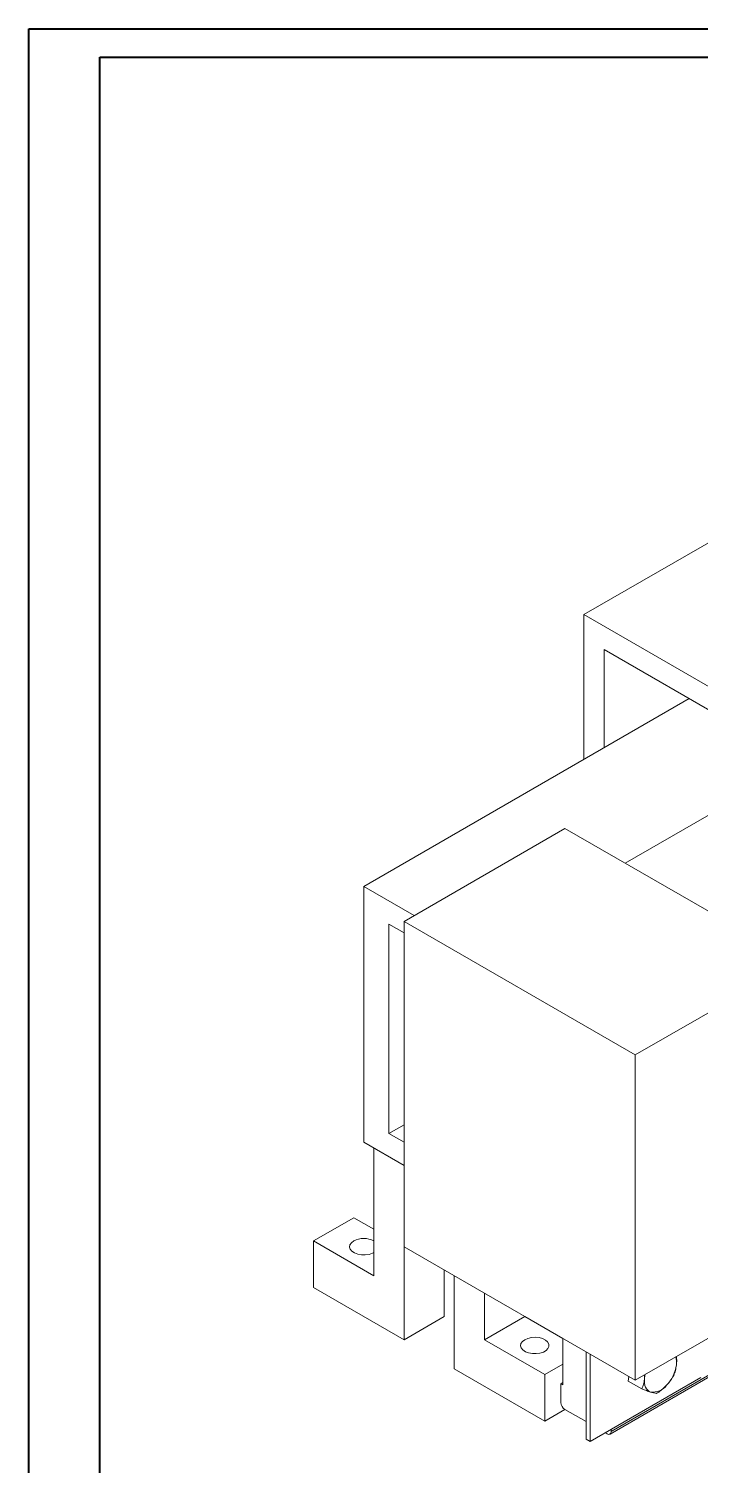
# Model space of a CAD drawing. Header units: millimetres. Extents: x 0 to 119, y 0 to 84.
# Drawn here: x 0 to 23.6, y 33.6 to 84.1 of the extents above; entities that cross this region are included whole.
import ezdxf

# ---------------------------------------------------------------- set-up
doc = ezdxf.new("R2010")
doc.units = ezdxf.units.MM

msp = doc.modelspace()

# ---------------------------------------------------------------- linework, layer by layer
at = {"color": 7, "linetype": 'Continuous', "lineweight": 40}
for p, q in [((0.008, 0.021), (0.008, 84.121)), ((0.008, 84.121), (118.908, 84.121)), ((2.508, 1.021), (2.508, 83.121)), ((2.508, 83.121), (117.908, 83.121))]:
    msp.add_line(p, q, dxfattribs=at)
at = {"color": 7, "linetype": 'Continuous', "lineweight": 15}
for p, q in [((32.963, 71.291), (19.528, 63.535)), ((19.528, 63.535), (19.528, 58.452)), ((19.528, 63.535), (28.013, 58.636)), ((27.306, 58.228), (20.235, 62.31)), ((20.235, 58.86), (20.235, 62.31)), ((23.223, 60.585), (11.788, 53.984)), ((20.981, 54.801), (27.112, 58.34)), ((18.859, 56.026), (13.203, 52.76)), ((18.859, 56.026), (26.991, 51.331)), ((11.788, 53.984), (13.556, 52.964)), ((11.788, 53.984), (11.788, 45.002)), ((12.672, 52.657), (13.203, 52.351)), ((12.672, 45.309), (12.672, 52.657)), ((13.203, 52.76), (21.334, 48.066)), ((13.203, 41.328), (13.203, 52.76)), ((26.991, 51.331), (21.334, 48.066)), ((20.444, 34.746), (44.645, 48.716)), ((21.334, 48.066), (21.334, 36.634)), ((13.203, 45.615), (12.672, 45.309)), ((11.788, 45.002), (13.203, 44.186)), ((12.672, 45.309), (13.203, 45.002)), ((12.142, 44.798), (12.142, 40.307)), ((10.021, 41.532), (11.435, 42.348)), ((12.142, 41.94), (11.435, 42.348)), ((10.021, 41.532), (10.021, 39.899)), ((12.142, 40.307), (10.021, 41.532)), ((21.334, 36.634), (13.203, 41.328)), ((13.203, 38.062), (13.203, 41.328)), ((14.617, 38.878), (14.617, 40.512)), ((10.021, 39.899), (13.203, 38.062)), ((14.97, 40.308), (14.97, 37.041)), ((26.991, 39.9), (21.334, 36.634)), ((16.031, 38.062), (16.031, 39.696)), ((13.203, 38.062), (14.617, 38.878)), ((16.031, 38.062), (17.445, 38.878)), ((17.445, 38.878), (17.445, 38.879)), ((18.789, 38.103), (17.445, 38.878)), ((18.152, 36.837), (16.031, 38.062)), ((18.789, 36.47), (18.789, 38.104)), ((19.602, 34.572), (19.602, 37.634)), ((19.743, 37.553), (19.743, 34.49)), ((14.97, 37.041), (18.152, 35.204)), ((18.152, 36.837), (18.789, 37.205)), ((18.152, 35.204), (18.152, 36.837)), ((18.789, 36.552), (18.718, 36.511)), ((18.718, 36.511), (18.718, 35.858)), ((18.718, 36.511), (18.789, 36.47)), ((23.632, 36.735), (19.743, 34.49)), ((21.101, 36.769), (21.084, 36.609)), ((21.084, 36.609), (21.564, 36.332)), ((21.662, 36.823), (21.657, 36.702)), ((18.152, 35.204), (18.86, 35.613)), ((18.859, 35.613), (19.602, 35.184)), ((20.486, 34.837), (20.486, 34.919)), ((19.743, 34.49), (19.602, 34.572)), ((20.274, 34.796), (20.344, 34.756))]:
    msp.add_line(p, q, dxfattribs=at)
at = {"color": 8, "linetype": 'Continuous', "lineweight": 15}
msp.add_line((20.486, 34.837), (44.639, 48.78), dxfattribs=at)
at = {"color": 7, "linetype": 'Continuous', "lineweight": 15, "flags": 128}
for points in [[(11.435, 41.532), (11.352, 41.469), (11.303, 41.396), (11.289, 41.318), (11.312, 41.24), (11.37, 41.169), (11.46, 41.11), (11.574, 41.067), (11.703, 41.043), (11.839, 41.04), (11.972, 41.059), (12.09, 41.098), (12.142, 41.124)], [(17.445, 38.062), (17.363, 37.999), (17.313, 37.926), (17.299, 37.848), (17.322, 37.771), (17.381, 37.7), (17.47, 37.64), (17.584, 37.597), (17.714, 37.573), (17.85, 37.571), (17.982, 37.589), (18.101, 37.628), (18.197, 37.683), (18.264, 37.752), (18.296, 37.828), (18.291, 37.907), (18.25, 37.982), (18.176, 38.048), (18.073, 38.099), (17.95, 38.133), (17.816, 38.146), (17.68, 38.138), (17.554, 38.109), (17.445, 38.062)], [(21.657, 36.702), (21.652, 36.614), (21.657, 36.531), (21.672, 36.456), (21.695, 36.389), (21.728, 36.331), (21.769, 36.283), (21.818, 36.247), (21.873, 36.223)], [(21.681, 36.834), (21.672, 36.794), (21.657, 36.702)]]:
    msp.add_lwpolyline(points, dxfattribs=at)
at = {"color": 7, "linetype": 'Continuous', "lineweight": 15}
for centre, radius, start, end in [((11.788, 40.863), 0.757, 62.1385, 117.8615), ((22.148, 37.263), 0.637, 352.2583, 17.46), ((21.499, 37.352), 1.292, 316.3861, 352.2473), ((21.951, 36.82), 0.602, 262.6058, 323.3675), ((19.025, 35.872), 0.307, 182.6055, 237.3945), ((20.399, 34.823), 0.0873, 230.7967, 9.214)]:
    msp.add_arc(centre, radius, start, end, dxfattribs=at)
for points, knots in [([(22.779, 37.178), (22.78, 37.187), (22.787, 37.259), (22.791, 37.356), (22.783, 37.446), (22.781, 37.47)], [0, 0, 0, 0, 0.1017178, 0.7703418, 1, 1, 1, 1]), ([(22.685, 36.808), (22.707, 36.865), (22.749, 36.979), (22.769, 37.111), (22.779, 37.178)], [0, 0, 0, 0, 0.495458, 1, 1, 1, 1]), ([(21.657, 36.702), (21.656, 36.693), (21.648, 36.621), (21.623, 36.493), (21.584, 36.386), (21.564, 36.332)], [0, 0, 0, 0, 0.070086, 0.530782, 1, 1, 1, 1]), ([(22.082, 36.172), (22.115, 36.194), (22.243, 36.281), (22.353, 36.384), (22.434, 36.461)], [0, 0, 0, 0, 0.257548, 1, 1, 1, 1]), ([(22.434, 36.461), (22.461, 36.49), (22.56, 36.599), (22.633, 36.72), (22.685, 36.808)], [0, 0, 0, 0, 0.268631, 1, 1, 1, 1]), ([(21.564, 36.332), (21.62, 36.311), (21.733, 36.268), (21.826, 36.238), (21.873, 36.223)], [0, 0, 0, 0, 0.495458, 1, 1, 1, 1]), ([(21.873, 36.223), (21.879, 36.221), (21.925, 36.207), (22.002, 36.186), (22.055, 36.176), (22.082, 36.172)], [0, 0, 0, 0, 0.070086, 0.530782, 1, 1, 1, 1])]:
    msp.add_open_spline(points, degree=3, knots=knots, dxfattribs=at)

doc.saveas('drawing.dxf')
